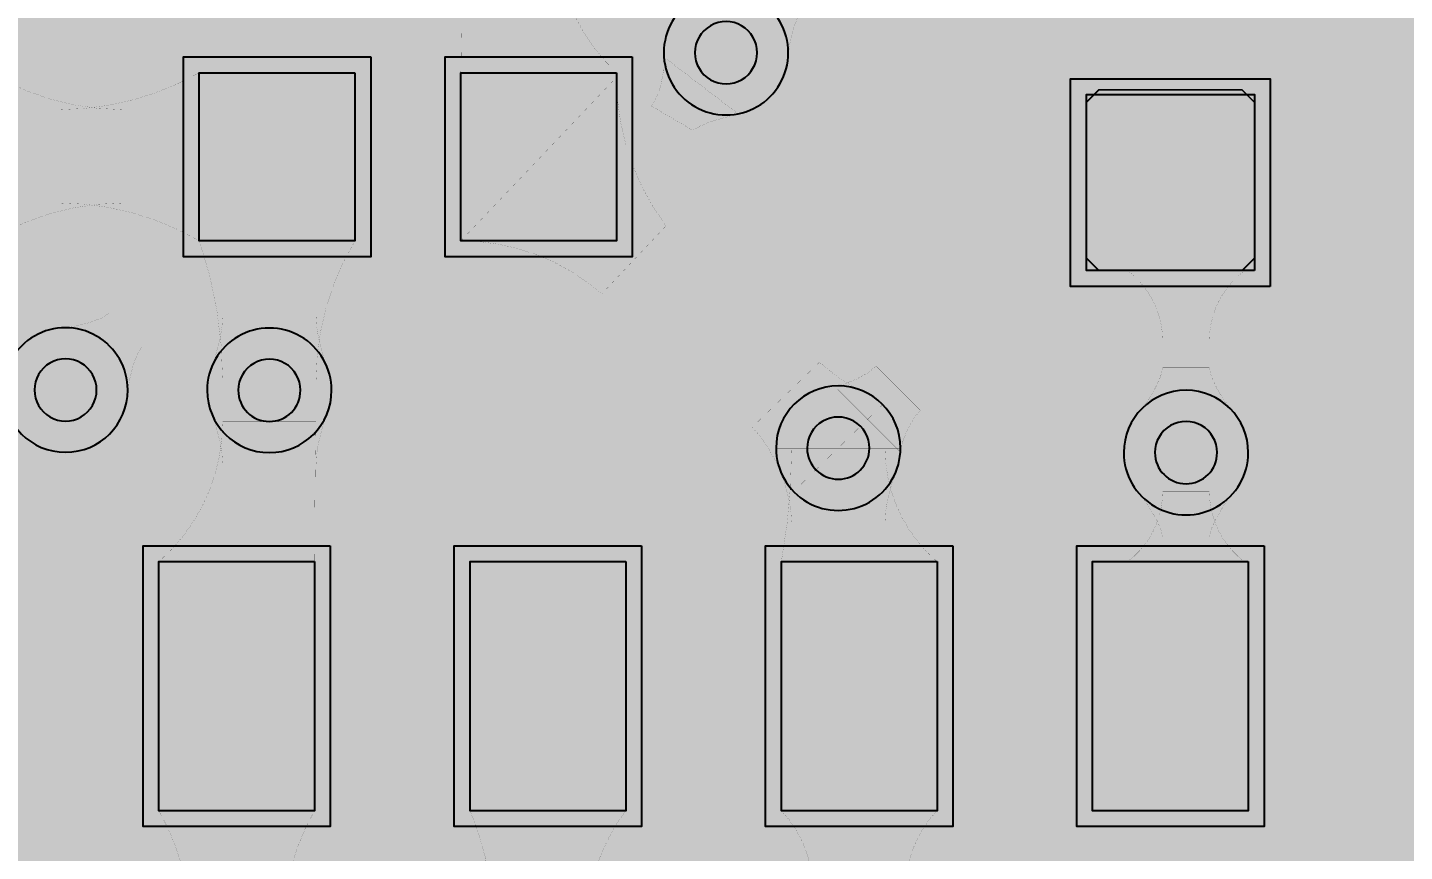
# Model space of a CAD drawing. Header units: millimetres. Extents: x -11 to 10.6, y -17.7 to 10.5.
# Drawn here: x -1.872 to 2.552, y 2.519 to 5.165 of the extents above; entities that cross this region are included whole.
import ezdxf

# ---------------------------------------------------------------- set-up
doc = ezdxf.new("R2010")
doc.units = ezdxf.units.MM
doc.header["$MEASUREMENT"] = 0
for name, color, linetype, true_color in [('Board-Outline-Layer', 7, 'Continuous', 0xff00ff), ('Bottom-Layer', 7, 'Continuous', 0x0000ff), ('Bottom-Paste-Mask-Layer', 7, 'Continuous', 0x800000), ('Bottom-Silkscreen-Layer', 7, 'Continuous', 0x66cc33), ('Bottom-Solder-Mask-Layer', 7, 'Continuous', 0xaa00ff), ('Hole-Layer', 7, 'Continuous', 0x222222), ('Multi-Layer', 7, 'Continuous', 0xc0c0c0), ('Top-Layer', 7, 'Continuous', 0xff0000), ('Top-Paste-Mask-Layer', 7, 'Continuous', 0x808080), ('Top-Silkscreen-Layer', 7, 'Continuous', 0xffcc00), ('Top-Solder-Mask-Layer', 7, 'Continuous', 0x800080)]:
    doc.layers.add(name, color=color, linetype=linetype, true_color=true_color)

msp = doc.modelspace()

# ---------------------------------------------------------------- hatches: boundary and pattern name
at = {"layer": 'Bottom-Layer'}
for points in [[(-6.279184555279805, 0.10864739619918924), (-6.147988392266869, 1.1868032620595959), (-5.835702613689714, 2.227048471987031), (-5.3513891522794, 3.1991971105065122), (-4.709101853292812, 4.075039293687375), (-3.9274786589505273, 4.829159765723962), (-3.0292007711966145, 5.43967540078246), (-2.040334486836879, 5.888870209228737), (-0.9895748037342141, 6.1637094215775186), (0.09258725284545449, 6.256217732435425), (1.128194240732701, 6.171550514651579), (2.136296937013503, 5.919798007455466), (3.090121566289064, 5.507646399772696), (3.96433590150724, 4.946041852758345), (4.735722051923474, 4.249899785307904), (5.38379309729325, 3.437708741721806), (5.891337191367961, 2.5310393622355263), (6.2448746840783445, 1.5539714974604084), (6.4350161218897535, 0.5324546817617305), (6.443012175381699, 0.4699898606288828), (6.454102992423737, 0.4079996635978622), (6.43482180440684, 0.28164348726913785), (6.428373276883394, 0.15398744941530884), (6.428647964996996, 0.1276365892720509), (6.429470788957802, 0.10129714651828448), (6.433597025310656, -0.03090641709959995), (6.434972209951467, -0.163167208443485), (6.338382357617015, -1.2671996332039803), (6.051546705715288, -2.337686673431291), (5.583180610180201, -3.3421021228593317), (4.947515137487983, -4.249927327027787), (4.163864660913648, -5.033578477133078), (3.25604000308628, -5.6692447300812265), (2.251624956209158, -6.137611688889537), (1.1811381625112878, -6.424448260851662), (0.07710582076809783, -6.5210390620781125), (-1.0095079827091609, -6.427494895234052), (-2.0641468455334464, -6.149615536377461), (-3.055776770059128, -5.6955779147611), (-3.9552178712773607, -5.078742625160072), (-4.736003029492933, -4.3172607765463695), (-5.375156716668765, -3.433539874209331), (-5.85387107855047, -2.4535844523731893), (-6.158059378053672, -1.4062308599779552), (-6.278770514186955, -0.3222987169582582), (-6.286518404625564, -0.21059056515215546), (-6.304101840690603, -0.10000320709378265), (-6.287308897585386, 0.0038044876135723085)], [(-4.054210058420118, -0.7500457200914398), (-4.054210058420118, -0.8582785324659925), (-4.180881882558244, -0.6064190544026486), (-4.414486439402834, -0.4485968166087851), (-4.695423763512721, -0.4250773003978494), (-4.952017792424695, -0.5418610837221685), (-5.000010000020001, -0.5418610837221683), (-5.165765833426285, -0.5748319689520001), (-5.306286843776832, -0.6687251062470729), (-5.624593006571804, -0.9870312690420473), (-5.718486143866875, -1.1275522793925938), (-5.7514570290967075, -1.2933081127988753), (-5.7514570290967075, -1.3413003203941791), (-5.869355871926833, -1.6045604020914452), (-5.840074249872242, -1.8915248500040494), (-5.671433165077265, -2.125546627356301), (-5.408475965323119, -2.2441194693286177), (-5.121437449054689, -2.215573052139225), (-4.886984436404222, -2.047532007703488), (-4.767738373385355, -1.784879415463409), (-4.795549398382988, -1.497768714435888), (-4.481069557879762, -1.520322425228409), (-4.2045433075378815, -1.368864599992114), (-4.054210058420118, -1.0917253675418097), (-4.054210058420118, -1.2500457200914399), (-4.040516347955901, -1.377945385758285), (-4.0000559920180425, -1.50004699009398), (-4.0405163479559, -1.6221485944296743), (-4.054210058420118, -1.7500482600965193), (-4.054210058420118, -2.2500482600965195), (-3.9732706179581645, -2.5521183642367276), (-3.7521399542799103, -2.773249027914982), (-3.450069850139702, -2.8541884683769365), (-2.8542087884175777, -2.8541884683769365), (-2.8542087884175777, -3.4166565830389186), (-3.2573765644666994, -3.81982435908804), (-3.544972882265572, -3.9362378483437532), (-3.7259707978172245, -4.188236850441217), (-3.744439785010067, -4.497950652207026), (-3.5946727053541583, -4.769673975356698), (-3.3229493822044867, -4.919441055012606), (-3.013235580438678, -4.900972067819764), (-2.7612365783412147, -4.7199741522681125), (-2.6448230890855, -4.432377834469239), (-2.6077757251126106, -4.395330470496351), (-2.5513786764537247, -4.620254839954566), (-2.40843961331342, -4.802847346104684), (-2.2036312240023608, -4.911590726323519), (-1.9723054511026863, -4.927714803536707), (-1.7543913984407928, -4.848436403413607), (-1.58750317500635, -4.687439757633317), (-1.390118182454741, -4.866164753164055), (-1.1323915030039926, -4.933100677833489), (-0.872982776482913, -4.873012643111317), (-0.6709344834705636, -4.699576929941115), (-0.4767163558684756, -4.884723121692279), (-0.21854261477273718, -4.957840238825347), (0.04391675772286849, -4.902029207671704), (0.2500012700025402, -4.730189261187569), (0.5157744499020923, -4.926867250266179), (0.8461961495365787, -4.938661950456668), (1.1253162238562995, -4.761434416891255), (1.2551870709348207, -4.457376564466699), (1.7093319665368831, -4.003231668864635), (2.1118995419120754, -4.04682040237777), (2.489305634505031, -3.9001054688963515), (2.756731829183863, -3.5960596486120746), (2.958709486176198, -3.7243424891121397), (3.1958435216052923, -3.756262863984482), (2.9760532127951227, -3.97605317279464), (2.8767407892329344, -4.1246847182020545), (2.841866903733946, -4.300007580014754), (2.841866903733917, -4.38521643543882), (2.7436667946074094, -4.659220348927716), (2.796769384217351, -4.945404766771188), (2.986732868635389, -5.1659388471928915), (3.261894694007491, -5.26084604342996), (3.5474217277165643, -5.20431535211112), (3.765661910468333, -5.0117208852327515), (3.8572625449322118, -4.73544071981094), (3.797311881749889, -4.450612132720935), (3.998961757235439, -4.248962257235396), (4.09827418079769, -4.10033071182783), (4.133148066296616, -3.925007850014953), (4.133148066296206, -2.839773398169655), (5.175964731240783, -1.7969567332250789), (5.275277154802993, -1.648325187817603), (5.310151040301952, -1.4730023260048335), (5.310151040302082, 1.7579327701911176), (5.275277343388526, 1.9332551767177928), (5.175965428161819, 2.0818864804889934), (3.756896430023822, 3.5009615843136053), (3.608264642981343, 3.600274516212338), (3.432941325882652, 3.635148590297181), (2.7270078740157486, 3.635148590297181), (2.677387422801895, 3.6324535093403143), (2.628350770968385, 3.6243999748994877), (2.5360941196801736, 3.8086288907723906), (2.387292890276741, 3.951141266651284), (2.281753336455561, 4.153721199694421), (2.103899253673439, 4.297057000980302), (1.8835197445361713, 4.357141097419814), (1.657526572368007, 4.3239098948248715), (1.4637717430864823, 4.2029293475347265), (1.334707604141538, 4.014462706637895), (1.1840775167245023, 3.93072181888665), (1.0632208938151309, 3.8078575188822463), (1.0565811092255089, 3.8080422890793018), (1.0499390398780792, 3.808103886207772), (0.5499390398780789, 3.808103886207772), (0.5432969705306501, 3.8080422890793018), (0.5366571859410293, 3.8078575188822463), (0.3226699088463965, 3.989038191505762), (0.04993649987300054, 4.054103378206756), (-0.02765444566074472, 4.054103378206756), (0.017410306646681716, 4.084710667899541), (0.05827678775671626, 4.12073245026176), (0.4728390783673823, 4.535294740872426), (0.7500656317850042, 4.673570330107963), (0.9108522222962707, 4.938376623103449), (0.9056630499475247, 5.248130998356782), (0.7360968164873094, 5.507403042681589), (0.45439419069820935, 5.636315148869389), (0.14734328639703498, 5.595151540353133), (-0.09045837977824152, 5.396594072443938), (-0.1857478838061097, 5.101815153726247), (-0.42741287723203686, 4.860150160300321), (-1.3241146395110328, 4.860150160300321), (-1.4898704729173142, 4.82717927507049), (-1.630391483267861, 4.733286137775418), (-1.8073726810374078, 4.556304940005874), (-2.046742043886527, 4.473843709602201), (-2.225055461969768, 4.294116495964554), (-2.305623754086843, 4.054103378206756), (-2.45006858013716, 4.054103378206756), (-2.7521386842773685, 3.9731639377448027), (-2.973269347955623, 3.752033274066548), (-3.054208788417577, 3.4499631699263396), (-3.054208788417577, 3.1833561491185813), (-3.2294190412443657, 3.0081458962917926), (-3.6191480299069494, 3.0081458962917926), (-3.865095862336887, 3.122975991251975), (-4.1361275944258535, 3.108208215982698), (-4.368142867345117, 2.9673352231212253), (-4.506268909802389, 2.733674179340622), (-4.517838222620131, 2.462487088964855), (-4.400114605511741, 2.2179110538337192), (-4.483056329228717, 1.9351504760079854), (-4.4104485265105335, 1.6495616441361427), (-4.202529778321047, 1.4407491252183262), (-3.9172550187252635, 1.366916981520247), (-3.8658537107774373, 1.3116592961278788), (-3.8079641990956086, 1.263241213855772), (-3.808148969292664, 1.2566014292661505), (-3.8082105664211343, 1.2499593599187209), (-3.8082105664211348, 0.7499593599187205), (-3.7818139067672796, 0.615012505376437), (-3.706515044393161, 0.4999580899161802), (-3.781813906767279, 0.3849036744559238), (-3.8082105664211343, 0.24995681991364033), (-3.8082105664211343, -0.25004318008635973), (-3.8081489692926644, -0.25668524943378923), (-3.8079641990956086, -0.26332503402341095), (-3.9891448717191245, -0.4773123111180437)], [(-0.9500660401320815, 3.449963169926339), (-0.9500660401320817, 2.6499606299212592), (-1.4500660401320817, 2.6499606299212592), (-1.4500660401320817, 3.449963169926339)], [(0.04993649987300046, 3.449963169926339), (0.0499364998730004, 2.6499606299212592), (-0.4500635001269997, 2.6499606299212592), (-0.4500635001269996, 3.449963169926339)], [(1.0499390398780788, 3.449963169926339), (1.0499390398780788, 2.6499606299212592), (0.5499390398780788, 2.6499606299212592), (0.549939039878079, 3.449963169926339)], [(2.0499415798831597, 3.449963169926339), (2.0499415798831597, 2.6499606299212592), (1.5499415798831593, 2.6499606299212597), (1.5499415798831593, 3.4499631699263396)]]:
    msp.add_hatch(color=256, dxfattribs=at).paths.add_polyline_path(points)
at = {"layer": 'Bottom-Paste-Mask-Layer'}
for points in [[(-0.9500660401320815, 3.449963169926339), (-0.9500660401320817, 2.6499606299212592), (-1.4500660401320817, 2.6499606299212592), (-1.4500660401320817, 3.449963169926339)], [(0.04993649987300046, 3.449963169926339), (0.0499364998730004, 2.6499606299212592), (-0.4500635001269997, 2.6499606299212592), (-0.4500635001269996, 3.449963169926339)], [(1.0499390398780788, 3.449963169926339), (1.0499390398780788, 2.6499606299212592), (0.5499390398780788, 2.6499606299212592), (0.549939039878079, 3.449963169926339)], [(2.0499415798831597, 3.449963169926339), (2.0499415798831597, 2.6499606299212592), (1.5499415798831593, 2.6499606299212597), (1.5499415798831593, 3.4499631699263396)]]:
    msp.add_hatch(color=256, dxfattribs=at).paths.add_polyline_path(points)
at = {"layer": 'Bottom-Solder-Mask-Layer'}
for points in [[(-0.8992659385318782, 3.5007632715265427), (-0.8992659385318784, 2.5991605283210557), (-1.500866141732285, 2.5991605283210557), (-1.5008661417322848, 3.5007632715265427)], [(0.10073660147320365, 3.5007632715265427), (0.10073660147320354, 2.5991605283210557), (-0.5008636017272029, 2.5991605283210557), (-0.5008636017272028, 3.5007632715265427)], [(1.1007391414782823, 3.5007632715265427), (1.1007391414782821, 2.5991605283210557), (0.49913893827787553, 2.5991605283210557), (0.49913893827787575, 3.5007632715265427)], [(2.1007416814833624, 3.5007632715265427), (2.1007416814833624, 2.5991605283210557), (1.499141478282956, 2.599160528321056), (1.499141478282956, 3.500763271526543)]]:
    msp.add_hatch(color=256, dxfattribs=at).paths.add_polyline_path(points)
at = {"layer": 'Top-Layer'}
for points in [[(6.143286773736544, -6.184589280161831), (6.143286766584154, -14.101584963169929), (-6.140457200914402, -14.101584963169929), (-6.140457200914401, -6.232452498266906), (-6.1631332458412675, -6.05044769279041), (-6.27225201399311, -5.903026369139156), (-7.092154680520881, -4.8956194684083405), (-7.751809677880178, -3.7767073491253593), (-8.236315033752502, -2.5715668567550956), (-8.53472550338071, -1.3074227835436252), (-8.64029982871969, -0.012832845359086879), (-8.550653027195146, 1.2829574529514987), (-8.267810269782988, 2.5506754897400006), (-7.798161131273538, 3.761682811318511), (-7.152315246232579, 4.888622090514635), (-6.344862631471053, 5.906035143868185), (-5.394044089471837, 6.790938046117861), (-4.321339138542983, 7.523340349822701), (-3.1509807785839175, 8.086696680658996), (-1.909408054174969, 8.46828050660444), (-0.6246687818939116, 8.659471637356242), (0.6742140654194351, 8.655950959211918), (1.9578980037194422, 8.457798006243767), (3.19738390074634, 8.069489163580036), (4.364671082510543, 7.499796543381734), (5.433389884050793, 6.761589817962769), (6.379397354793589, 5.871545486753232), (7.181322661199385, 4.849770144926374), (7.821049865747204, 3.7193462642599884), (8.28412717601264, 2.505810747294478), (8.560093418675516, 1.2365780345384776), (8.642714363228265, -0.059679202949753166), (8.530123556701417, -1.353677795107048), (8.22486448787152, -2.616185595921178), (7.733833128438756, -3.8186818538251344), (7.068122149200844, -4.93400151129627), (6.242770330466327, -5.936948878574872), (6.169100320837687, -6.0511564897540735)], [(-7.015573792179406, -2.995843556467028), (-7.082163442064138, -3.2393354301592883), (-7.043444986133702, -3.488781526934327), (-6.9061782450862, -3.700631275171462), (-6.340492820136963, -4.2663167001207), (-6.166365995921289, -4.3877083203278255), (-5.9609992704609995, -4.441379396725315), (-5.910139486410907, -4.657405736813464), (-5.784703657225666, -4.840490280131883), (-5.219018232276429, -5.406175705081121), (-4.948189586029069, -5.562538696896296), (-4.635463602398718, -5.562538696896296), (-4.364634956151357, -5.406175705081121), (-3.9050065681060193, -4.946547317035784), (-3.8032263697447277, -4.811201849980352), (-3.7430085060342813, -4.6529254679106735), (-3.7188673137503656, -4.643265921717144), (-3.6951641286840244, -4.6325765337428635), (-3.6665520620303034, -4.6813703477699), (-3.6331483362966734, -4.7270176669969315), (-3.6331483362966734, -4.788842553133516), (-3.9216044102948575, -5.068006432610943), (-4.050678972053974, -5.44811054431986), (-3.991862888604084, -5.845200013531711), (-3.758147066294133, -6.171568352427072), (-3.758147066294133, -7.100015240030482), (-3.725176192482394, -7.265771016034134), (-3.6312830877032996, -7.406291977721081), (-3.3994532991266437, -7.638121766297737), (-3.4773474856504385, -7.8001698523401295), (-3.504102108204216, -7.977965455930913), (-3.5041021082042163, -8.677965455930913), (-3.423162667742263, -8.980035560071121), (-3.2020320040640087, -9.201166223749375), (-2.8999618999237997, -9.282105664211329), (-2.5999618999238, -9.282105664211327), (-2.5498206565405734, -9.280021306307841), (-2.5000254000508013, -9.273782615178813), (-2.4502301435610274, -9.280021306307843), (-2.4000889001778, -9.282105664211329), (-2.1000889001778, -9.282105664211329), (-2.049883490906855, -9.280015958913049), (-2.000025400050802, -9.273761299490968), (-1.9501673091947467, -9.280015958913049), (-1.8999618999238002, -9.282105664211329), (-1.5999618999238003, -9.282105664211327), (-1.549820656540574, -9.280021306307841), (-1.5000254000508009, -9.273782615178813), (-1.4502301435610272, -9.280021306307841), (-1.4000889001778005, -9.282105664211329), (-1.1000889001778007, -9.282105664211329), (-1.0498834909068562, -9.280015958913047), (-1.0000254000508015, -9.273761299490968), (-0.9501673091947462, -9.280015958913049), (-0.8999618999237999, -9.282105664211329), (-0.5999618999238009, -9.282105664211329), (-0.5498206565405745, -9.280021306307843), (-0.5000254000508005, -9.273782615178813), (-0.4502301435610269, -9.280021306307843), (-0.40008890017780036, -9.282105664211329), (-0.10008890017780092, -9.282105664211329), (-0.04988349090685619, -9.280015958913047), (-2.5400050801635692e-05, -9.273761299490968), (0.04983269080525371, -9.280015958913047), (0.10003810007620015, -9.282105664211329), (0.4000381000762001, -9.282105664211329), (0.45017934345942606, -9.280021306307841), (0.4999745999491995, -9.273782615178813), (0.5497698564389731, -9.280021306307843), (0.5999110998221997, -9.282105664211329), (0.8999110998221993, -9.282105664211329), (0.9501165090931443, -9.280015958913049), (0.9999745999491988, -9.273761299490968), (1.0498326908052542, -9.280015958913047), (1.1000381000762003, -9.282105664211329), (1.4000381000762, -9.282105664211327), (1.4501793434594263, -9.280021306307841), (1.4999745999491996, -9.273782615178813), (1.5497698564389732, -9.280021306307841), (1.5999110998221997, -9.282105664211329), (1.899911099822199, -9.282105664211329), (2.0836089528017863, -9.253500415834996), (2.2499110998222003, -9.170393512870303), (2.4162132468426134, -9.253500415834996), (2.5999110998222004, -9.282105664211329), (2.8999110998222006, -9.282105664211329), (3.2019812039624087, -9.201166223749375), (3.4231118676406624, -8.980035560071121), (3.504051308102617, -8.677965455930913), (3.504051308102617, -8.349013282704599), (3.5457208633779143, -8.307343727429298), (3.753446773658702, -8.467276706361064), (4.009363018726037, -8.5241580483161), (4.575022150044299, -8.5241580483161), (4.650609758410102, -8.519410786876604), (4.7250094500189, -8.50524360938238), (4.799409141627698, -8.519410786876604), (4.8749967499935005, -8.5241580483161), (5.440655881311763, -8.5241580483161), (5.742725985451971, -8.443218607854144), (5.963856649130226, -8.222087944175891), (6.04479608959218, -7.920017840035682), (6.044796089592179, -7.380012760025522), (6.018644073113878, -7.20418602315531), (5.942452160237034, -7.043581659028816), (5.994341344095331, -6.907121815124086), (6.011981103962209, -6.76219902439805), (6.011981103962208, -6.22219394438789), (5.940084466709243, -5.936358025789385), (5.741506895355557, -5.718554795867036), (6.680662267230242, -4.779398601606289), (7.480034244425886, -3.980026624410646), (7.626396161842325, -3.743961160875778), (7.652522999603715, -3.467436112657106), (7.5529646212442385, -3.2081354315122614), (7.3484892021293895, -3.020150014733311), (7.70932465844145, -2.6593145584212508), (7.819475784601855, -2.4944617482454947), (7.858155716311434, -2.3000046000092014), (7.858155716311434, 2.000004000008), (7.819475784601856, 2.1944611482442933), (7.70932465844145, 2.3593139584200493), (6.660680246523481, 3.4079594879909356), (6.689564619625823, 3.751940019738414), (6.525383223496157, 4.055586825082561), (6.1831520663041335, 4.397817982274586), (6.1831520663041335, 4.525009050018101), (6.144472157430742, 4.719466083449134), (6.034321096302292, 4.88431879629769), (3.709310686281477, 7.209329206318512), (3.54445797343292, 7.319480267446963), (3.3500009400018858, 7.358160176320355), (-0.6749961899923796, 7.3581601763203555), (-0.8694532234234141, 7.319480267446964), (-1.034305936271971, 7.209329206318513), (-1.334305936271972, 6.909329206318513), (-1.4038605073352106, 6.822567409679494), (-1.4528769072899954, 6.722753381370373), (-1.6038325502771766, 6.598795554036988), (-1.7073478176612034, 6.433152146304294), (-1.7301835457659613, 6.433152146304294), (-1.8679070599093663, 6.486143432013029), (-2.0143688087376175, 6.504165608331219), (-2.554373888747778, 6.504165608331218), (-2.7875237850609955, 6.457364181323234), (-2.984550451353551, 6.324211109670758), (-3.1149274336178108, 6.125336550673102), (-4.1256038416992205, 6.125336550673103), (-4.171644018367377, 6.123246513351172), (-4.217305458656173, 6.116993594481177), (-4.47809337457414, 6.225554057447135), (-4.759727191814331, 6.203688463585111), (-5.000634115177142, 6.05617722508416), (-5.4323419434555325, 5.624469396805769), (-5.883693319519666, 5.624469396805769), (-6.0781503529507, 5.585789487932377), (-6.243003065799256, 5.475638426803926), (-7.284323596307291, 4.434317896295892), (-7.394474657435742, 4.269465183447335), (-7.433154566309134, 4.075008150016301), (-7.433154566309134, -2.3677840060595527), (-7.394474657435742, -2.5622410394905866), (-7.284323596307291, -2.7270937523391434)], [(-0.8201193802387604, 5.020012700025401), (-0.8201193802387606, 4.480007620015241), (-1.3201193802387605, 4.480007620015241), (-1.3201193802387605, 5.020012700025401)], [(0.020114300228600484, 5.020012700025401), (0.02011430022860043, 4.480007620015241), (-0.47988569977139955, 4.480007620015241), (-0.4798856997713995, 5.020012700025401)], [(0.9273015707173793, 5.026902913691967), (0.931300309887134, 5.030901652861722), (0.9272231495075987, 4.990553610033542), (0.9258620517241005, 4.95002294004588), (0.9258620517241006, 4.384363808727618), (0.970995205100859, 4.155242653377345), (1.0996511924219725, 3.9603551414911227), (1.2926071567114763, 3.828819970499174), (1.299500349198318, 3.7079906454952694), (1.3322773639810415, 3.5914878164073323), (0.5460729211204258, 3.5914878164073323), (0.2587883044768926, 3.8787724330508686), (0.11836475168830772, 3.9726251881970622), (-0.04727755403394466, 4.0056364041897465), (-0.4457625819648424, 4.005830508413481), (-0.3857782745679138, 4.060085214503772), (-0.3335787085326133, 4.121866243732488), (0.02011554023108032, 4.121866243732488), (0.19918589837179668, 4.169848001584645), (0.330274498660356, 4.300936601873204), (0.378256256512513, 4.480006960013921), (0.37825625651251293, 4.526165143064074), (0.6380415481750779, 4.593553001949441), (0.8363401033442914, 4.774404334007461)], [(2.07000762001524, 4.384363728727458), (1.5300025400050805, 4.384363728727458), (1.5300025400050805, 4.95002286004572), (2.07000762001524, 4.95002286004572)], [(-3.4875992949488532, 2.853740335135475), (-3.2004400795786276, 3.1408904914646683), (-0.22698874465183927, 3.1394421071522842), (0.060383256131669755, 2.8520701063687723), (0.20090426648221682, 2.7581769690736992), (0.36666009988849974, 2.725206083843867), (1.7360991654294147, 2.7252060838438665), (1.5160615078040518, 2.5798566992506156), (1.387314886734327, 2.3497103937447), (1.3786003065799228, 2.086144329032974), (1.491863183726368, 1.847996192287371), (1.4918631837263678, 0.7147681881592747), (1.0832291078353165, 0.3061341122682246), (1.0581411162822327, 0.3061341122682246), (1.0581411162822327, 0.6750071500143001), (1.0324908007710887, 0.8081045055635011), (0.9592140451682639, 0.9221367897129278), (1.132266255874596, 0.974647180719262), (1.2576002245949844, 1.105015141042278), (1.303258826517653, 1.28), (1.3032588265176532, 1.8200050800101601), (1.2552770686654964, 1.9990754381508764), (1.124188468376937, 2.130164038439436), (0.9451181102362206, 2.178145796291593), (0.591423861472527, 2.178145796291593), (0.4716294574697517, 2.3000920262165496), (0.3224725906436963, 2.3836013748065428), (0.20784803404863308, 2.627370861749928), (-0.007599765553566347, 2.789063772496894), (-0.27368672411484884, 2.8310171063675447), (-0.5284334186975674, 2.7434587067794114), (-0.7125019050038103, 2.546783481882669), (-0.9419416452508826, 2.7699034299001934), (-1.2562293070760868, 2.8303051784877398), (-1.5520301527272373, 2.7081292180042995), (-1.7320877304724294, 2.443545820368467), (-1.740422187467902, 2.44234375476495), (-1.7487390805054774, 2.4410256404580455), (-1.9585817609922782, 2.640454211898083), (-2.2400975665020013, 2.707941669315826), (-2.5175528346039324, 2.6253324696889973), (-2.716306272685715, 2.4148502221925128), (-2.9271496672895414, 2.2873326644679177), (-3.069539532440217, 2.086233706543012), (-3.11978917957836, 1.8450063500127003), (-3.11978917957836, 1.4581429162858328), (-3.1624071572636345, 1.4581429162858328), (-3.410244462908918, 1.7059802219311162), (-3.407748147198922, 1.7156399219928191), (-3.3782520435292955, 1.8132999536560623), (-3.3670165261696985, 1.9146965269010072), (-3.3668684160667466, 1.9245871846288922), (-3.3669935141644762, 1.934478160180309), (-3.3699686417795927, 1.9835339823609113), (-3.3772457724731004, 2.0321381842678523), (-3.4209091742485054, 2.1645984748658353), (-3.496049866817205, 2.2820978261840397), (-3.413076882982268, 2.566754956106113)], [(1.3831496062992126, -2.0750038100076202), (1.383149606299213, -1.9115559417366874), (1.5641529330104982, -1.6976134508936458), (1.6291490982981967, -1.4250165100330203), (1.629149098298197, -1.0750038100076205), (1.5664419491888706, -0.806982106226489), (1.3913379653421296, -0.5945993972124074), (1.5019623130506414, -0.5488288509520515), (1.5969516132146724, -0.47596101123347173), (2.273958307228063, 0.20104568277991672), (2.3732707307902765, 0.3496772281874008), (2.4081446162892335, 0.5250000900001804), (2.4081446162892335, 1.9205484277781837), (2.4821763545798063, 2.2328656147913555), (2.3719462866300027, 2.534315537163092), (2.1139084545858258, 2.7252060838438665), (2.8562811741782963, 2.7252060838438665), (3.0220370075845784, 2.7581769690736984), (3.162558017935125, 2.8520701063687706), (3.277467198765205, 2.9669792871988494), (3.3915650138046076, 2.8864386035572682), (3.5211081007572793, 2.8342495075601972), (3.521071246206468, 2.822302326432024), (3.5540421314363, 2.656546493025743), (3.647935268731372, 2.516025482675196), (4.194879020474522, 1.9690817309320463), (4.004595016332608, 1.8439178639803468), (3.8801546922861636, 1.6531598980292546), (3.842279654980084, 1.4285725489384262), (3.8972767959363206, 1.2075537481335572), (3.758706908395422, 1.0398483080373528), (3.694776266871338, 0.8319069666805224), (3.7151973065812625, 0.6153204723921564), (3.8168676337352685, 0.4229929575968051), (3.816867633735268, -1.6205907787752758), (3.5955947287831758, -1.8418636837273679), (1.9421878843757687, -1.8418636837273679), (1.7764320509694869, -1.8748345689571995), (1.6359110406189399, -1.9687277062522717), (1.299013491079971, -2.3056252557912402), (1.361458720414081, -2.1977486033182863)]]:
    msp.add_hatch(color=256, dxfattribs=at).paths.add_polyline_path(points)
at = {"layer": 'Top-Paste-Mask-Layer'}
for points in [[(-0.8201193802387604, 5.020012700025401), (-0.8201193802387606, 4.480007620015241), (-1.3201193802387605, 4.480007620015241), (-1.3201193802387605, 5.020012700025401)], [(0.020114300228600484, 5.020012700025401), (0.02011430022860043, 4.480007620015241), (-0.47988569977139955, 4.480007620015241), (-0.4798856997713995, 5.020012700025401)], [(2.0300025400050803, 4.9650088900177805), (2.0700076200152404, 4.92500381000762), (2.0700076200152404, 4.424368808737618), (2.0300025400050803, 4.384363728727458), (1.5700076200152404, 4.384363728727458), (1.5300025400050803, 4.424368808737618), (1.5300025400050805, 4.92500381000762), (1.5700076200152404, 4.9650088900177805)], [(2.0300025400050803, 4.9650088900177805), (2.0700076200152404, 4.92500381000762), (2.0700076200152404, 4.424368808737618), (2.0300025400050803, 4.384363728727458), (1.5700076200152404, 4.384363728727458), (1.5300025400050803, 4.424368808737618), (1.5300025400050805, 4.92500381000762), (1.5700076200152404, 4.9650088900177805)]]:
    msp.add_hatch(color=256, dxfattribs=at).paths.add_polyline_path(points)
at = {"layer": 'Top-Solder-Mask-Layer'}
for points in [[(-0.7693192786385574, 5.070812801625605), (-0.7693192786385576, 4.429207518415037), (-1.370919481838964, 4.429207518415037), (-1.3709194818389638, 5.070812801625605)], [(0.07091440182880374, 5.070812801625605), (0.07091440182880362, 4.429207518415037), (-0.5306858013716028, 4.429207518415037), (-0.5306858013716027, 5.070812801625605)], [(2.120807721615444, 4.333563627127254), (1.4792024384048765, 4.333563627127254), (1.4792024384048765, 5.000822961645924), (2.120807721615444, 5.000822961645924)]]:
    msp.add_hatch(color=256, dxfattribs=at).paths.add_polyline_path(points)

# ---------------------------------------------------------------- linework, layer by layer
at = {"layer": 'Board-Outline-Layer', "const_width": 0.1}
msp.add_lwpolyline([(-6.498597917195832, -6.184660909321823, -2.342), (6.501427482854963, -6.184660909321825)], format="xyb", dxfattribs=at)
at = {"layer": 'Bottom-Layer'}
for points, const_width in [([(-0.09045837977824152, 5.396594072443938), (-0.1857478838061097, 5.101815153726247), (-0.42741287723203686, 4.860150160300321), (-1.3241146395110328, 4.860150160300321), (-1.4898704729173142, 4.82717927507049), (-1.630391483267861, 4.733286137775418), (-1.8073726810374078, 4.556304940005874), (-2.046742043886527, 4.473843709602201)], 0.05080010160020321), ([(2.628350770968385, 3.6243999748994877), (2.5360941196801736, 3.8086288907723906), (2.387292890276741, 3.951141266651284), (2.281753336455561, 4.153721199694421), (2.103899253673439, 4.297057000980302), (1.8835197445361713, 4.357141097419814), (1.657526572368007, 4.3239098948248715), (1.4637717430864823, 4.2029293475347265), (1.334707604141538, 4.014462706637895), (1.1840775167245023, 3.93072181888665), (1.0632208938151309, 3.8078575188822463), (1.0565811092255089, 3.8080422890793018), (1.0499390398780792, 3.808103886207772), (0.5499390398780789, 3.808103886207772), (0.5432969705306501, 3.8080422890793018), (0.5366571859410293, 3.8078575188822463), (0.3226699088463965, 3.989038191505762), (0.04993649987300054, 4.054103378206756), (-0.02765444566074472, 4.054103378206756), (0.017410306646681716, 4.084710667899541), (0.05827678775671626, 4.12073245026176), (0.4728390783673823, 4.535294740872426), (0.7500656317850042, 4.673570330107963), (0.9108522222962707, 4.938376623103449), (0.9056630499475247, 5.248130998356782)], 0.05080010160020321), ([(0.3721158242316485, 5.047127254254509), (0.3721158242316485, 5.084272288544578)], 0.15000000000000002), ([(-0.24800101600203203, 4.427010414020828), (0.3721158242316485, 5.047127254254509)], 0.15000000000000002), ([(1.3560096520193041, 4.43750825501651), (0.7327914655829313, 3.8142900685801373)], 0.2), ([(2.6625044450088904, 4.43750825501651), (1.3560096520193041, 4.43750825501651)], 0.2), ([(-1.7500025400050803, 4.001120142240286), (-1.3241148082296168, 4.427010414020828)], 0.15000000000000002), ([(-1.3241148082296168, 4.427010414020828), (-0.24800101600203203, 4.427010414020828)], 0.15000000000000002), ([(-1.0951181102362206, 4.00000762001524), (-1.0951181102362206, 3.15490982981966)], 0.30000000000000004), ([(0.7327914655829313, 3.8142900685801373), (0.7327914655829313, 3.194203708407417)], 0.30000000000000004), ([(1.8500025400050801, 3.1000228600457205), (1.8500025400050801, 3.8000076200152404)], 0.15000000000000002), ([(0.799939039878079, 3.049961899923799), (0.7999390398780789, 3.7065036830073654)], 0.05080010160020321), ([(0.7327914655829313, 3.194203708407417), (0.7999390398780799, 3.127056134112269)], 0.30000000000000004), ([(-1.0951181102362206, 3.15490982981966), (-1.2000660401320804, 3.0499618999238)], 0.30000000000000004), ([(0.7999390398780799, 3.127056134112269), (0.7999390398780799, 3.0499618999238)], 0.30000000000000004), ([(2.4500050800101603, 2.9000050800101604), (2.7270078740157486, 3.1770078740157484)], 0.2), ([(-1.2000025400050804, 2.2750038100076204), (-1.2000025400050804, 3.0498983997968)], 0.30000000000000004), ([(-0.22500127000254003, 3.0250241300482608), (-0.20006350012700028, 3.0499618999238)], 0.30000000000000004), ([(0.7999390398780799, 2.3999415798831603), (0.7999390398780799, 3.0499618999238)], 0.30000000000000004), ([(-0.22500127000254003, 2.2750038100076204), (-0.22500127000254003, 3.0250241300482608)], 0.30000000000000004), ([(1.79994157988316, 3.0499618999238), (1.8500025400050801, 3.1000228600457205)], 0.15000000000000002), ([(0.799939039878079, 3.049961899923799), (0.7999390398780788, 2.3934201168402334)], 0.05080010160020321), ([(2.4500050800101603, 2.622928625857252), (2.4500050800101603, 2.9000050800101604)], 0.2), ([(2.027081534163069, 2.2000050800101603), (2.4500050800101603, 2.622928625857252)], 0.2), ([(0.6000000000000001, 2.2000050800101603), (0.7999390398780799, 2.3999415798831603)], 0.30000000000000004)]:
    msp.add_lwpolyline(points, dxfattribs=dict(at, const_width=const_width))
at = {"layer": 'Bottom-Layer', "const_width": 0.00025400050800101603}
for points in [[(0.2659232918465837, 4.83486918973838), (0.131998983997968, 4.913075946151892), (0.14902971805943613, 4.940144780289562), (0.16274066548133098, 4.980320040640082), (0.17122936245872494, 5.026220472440945), (0.1725933451866904, 5.070474980949963), (0.410746761493523, 4.888039116078233), (0.3226949453898908, 4.862999745999493), (0.287005334010668, 4.848074676149352)], [(-1.610500381000762, 4.246690373380748), (-1.5044323088646179, 4.140624841249683), (-1.5193141986283973, 4.116629413258827), (-1.5333705867411738, 4.078542037084075), (-1.544447548895098, 4.033489966979935), (-1.5503962407924818, 3.988595377190755), (-1.7625273050546102, 4.2007264414528835), (-1.7176352552705108, 4.206675133350268), (-1.6725806451612908, 4.217754635509271), (-1.6344932689865381, 4.231811023622048)], [(0.8546177292354584, 4.077536195072391), (0.9960375920751843, 3.9361163322326647), (0.9740030480060962, 3.9080035560071127), (0.9540614681229364, 3.8720421640843283), (0.939199898399797, 3.8345288290576582), (0.9323977647955297, 3.8017653035306074), (0.7202667005334011, 4.013896367792736), (0.7530302260604522, 4.020698501397003), (0.7905435610871222, 4.035560071120143), (0.826504953009906, 4.055501651003302)], [(-0.9451181102362206, 3.7600076200152404), (-1.2451181102362205, 3.7600076200152404), (-1.2472669545339092, 3.795872491744984), (-1.2529311658623319, 3.8311125222250455), (-1.2701168402336807, 3.897620015240031), (-1.2873050546101092, 3.955323850647702), (-1.2951181102362206, 4.00000762001524), (-0.8951181102362206, 4.00000762001524), (-0.9029311658623318, 3.955323850647702), (-0.9201168402336806, 3.897620015240031), (-0.9373050546101093, 3.8311125222250455), (-0.9429692659385319, 3.795872491744984)], [(0.8827914655829312, 3.5742900685801375), (0.5827914655829313, 3.5742900685801375), (0.5806426212852427, 3.610154940309881), (0.57497840995682, 3.6453949707899422), (0.5577927355854713, 3.711902463804928), (0.5406045212090425, 3.7696062992125987), (0.5327914655829312, 3.8142900685801373), (0.9327914655829312, 3.8142900685801373), (0.9249784099568201, 3.7696062992125987), (0.9077927355854714, 3.711902463804928), (0.8906045212090425, 3.6453949707899422), (0.8849403098806199, 3.610154940309881)], [(1.9250038100076203, 3.5277190754381516), (1.7750038100076204, 3.5277190754381516), (1.7685572771145546, 3.5552070104140214), (1.7515646431292866, 3.5920802641605283), (1.7275412750825505, 3.6317703835407675), (1.7000025400050802, 3.6677190754381512), (2.0000025400050805, 3.6677190754381512), (1.9724638049276102, 3.6317703835407675), (1.9484404368808739, 3.5920802641605283), (1.9314478028956061, 3.5552070104140214)]]:
    msp.add_lwpolyline(points, close=True, dxfattribs=at)
for points in [[(-1.2451181102362205, 3.8999618999238006), (-0.9451181102362206, 3.8999644399288798, 0.005), (-0.9500660401320796, 3.449961899923798), (-1.4500660401320806, 3.4499618999238, 0.217)], [(0.5827914655829313, 3.8142900685801373), (0.8827914655829312, 3.8142900685801373, 0.218), (1.0499390398780797, 3.4499618999238004), (0.5499390398780798, 3.4499618999238, 0.045)], [(1.7750038100076204, 3.67496316992634), (1.9250038100076203, 3.67496316992634, 0.236), (2.03750317500635, 3.4499618999238), (1.6625019050038101, 3.4499618999238, 0.236)], [(-1.0500025400050803, 2.2750038100076204), (-1.3500025400050801, 2.2750038100076204, 0.131), (-1.4500660401320806, 2.64995935991872), (-0.9500660401320803, 2.64995935991872, 0.131)], [(-0.07500127000254, 2.2750038100076204), (-0.3750012700025401, 2.2750038100076204, 0.099), (-0.4500635001270003, 2.64995935991872), (0.04993649987299975, 2.64995935991872, 0.162)], [(0.9499390398780798, 2.3999415798831603), (0.6499390398780799, 2.3999415798831603, 0.193), (0.5499390398780799, 2.64995935991872), (1.04993903987808, 2.64995935991872, 0.193)]]:
    msp.add_lwpolyline(points, format="xyb", close=True, dxfattribs=at)
at = {"layer": 'Bottom-Layer'}
for points in [[(-0.9500660401320815, 3.449963169926339), (-0.9500660401320817, 2.6499606299212592), (-1.4500660401320817, 2.6499606299212592), (-1.4500660401320817, 3.449963169926339)], [(0.04993649987300046, 3.449963169926339), (0.0499364998730004, 2.6499606299212592), (-0.4500635001269997, 2.6499606299212592), (-0.4500635001269996, 3.449963169926339)], [(1.0499390398780788, 3.449963169926339), (1.0499390398780788, 2.6499606299212592), (0.5499390398780788, 2.6499606299212592), (0.549939039878079, 3.449963169926339)], [(2.0499415798831597, 3.449963169926339), (2.0499415798831597, 2.6499606299212592), (1.5499415798831593, 2.6499606299212597), (1.5499415798831593, 3.4499631699263396)]]:
    msp.add_lwpolyline(points, close=True, dxfattribs=at)
at = {"layer": 'Bottom-Paste-Mask-Layer'}
for points in [[(-0.9500660401320815, 3.449963169926339), (-0.9500660401320817, 2.6499606299212592), (-1.4500660401320817, 2.6499606299212592), (-1.4500660401320817, 3.449963169926339)], [(0.04993649987300046, 3.449963169926339), (0.0499364998730004, 2.6499606299212592), (-0.4500635001269997, 2.6499606299212592), (-0.4500635001269996, 3.449963169926339)], [(1.0499390398780788, 3.449963169926339), (1.0499390398780788, 2.6499606299212592), (0.5499390398780788, 2.6499606299212592), (0.549939039878079, 3.449963169926339)], [(2.0499415798831597, 3.449963169926339), (2.0499415798831597, 2.6499606299212592), (1.5499415798831593, 2.6499606299212597), (1.5499415798831593, 3.4499631699263396)]]:
    msp.add_lwpolyline(points, close=True, dxfattribs=at)
at = {"layer": 'Bottom-Silkscreen-Layer', "const_width": 0.1}
msp.add_lwpolyline([(1.9999415798831606, 3.9999644399288803), (-2.0000685801371607, 3.9999644399288803)], dxfattribs=at)
msp.add_lwpolyline([(1.9999415798831606, 3.9999644399288803), (-2.0000685801371607, 3.9999644399288803)], dxfattribs=at)
msp.add_lwpolyline([(3.400693421386842, 2.901463042926086, 0.101), (1.9991897383794761, 3.998463296926594)], format="xyb", dxfattribs=at)
msp.add_lwpolyline([(3.400693421386842, 2.901463042926086, 0.101), (1.9991897383794761, 3.998463296926594)], format="xyb", dxfattribs=at)
at = {"layer": 'Bottom-Solder-Mask-Layer'}
for points in [[(-0.8992659385318782, 3.5007632715265427), (-0.8992659385318784, 2.5991605283210557), (-1.500866141732285, 2.5991605283210557), (-1.5008661417322848, 3.5007632715265427)], [(0.10073660147320365, 3.5007632715265427), (0.10073660147320354, 2.5991605283210557), (-0.5008636017272029, 2.5991605283210557), (-0.5008636017272028, 3.5007632715265427)], [(1.1007391414782823, 3.5007632715265427), (1.1007391414782821, 2.5991605283210557), (0.49913893827787553, 2.5991605283210557), (0.49913893827787575, 3.5007632715265427)], [(2.1007416814833624, 3.5007632715265427), (2.1007416814833624, 2.5991605283210557), (1.499141478282956, 2.599160528321056), (1.499141478282956, 3.500763271526543)]]:
    msp.add_lwpolyline(points, close=True, dxfattribs=at)
at = {"layer": 'Hole-Layer'}
for points in [[(0.2721158242316485, 5.084272288753936, 1), (0.4721158242316485, 5.0842722884021665), (0.4721158242316485, 5.08427228833522, 1), (0.2721158242316485, 5.084272288686989)], [(-1.8500025400050801, 4.0011201424496425, 1), (-1.6500025400050802, 4.001120142097873), (-1.6500025400050802, 4.001120142030929, 1), (-1.8500025400050801, 4.001120142382697)], [(-1.1951181102362207, 4.000007620224597, 1), (-0.9951181102362208, 4.000007619872829), (-0.9951181102362208, 4.000007619805883, 1), (-1.1951181102362207, 4.000007620157652)], [(0.6327914655829313, 3.8142900687894943, 1), (0.8327914655829313, 3.814290068437726), (0.8327914655829313, 3.8142900683707803, 1), (0.6327914655829313, 3.814290068722549)], [(1.7500025400050803, 3.8000076202245974, 1), (1.9500025400050802, 3.800007619872829), (1.9500025400050802, 3.8000076198058834, 1), (1.7500025400050803, 3.8000076201576523)]]:
    msp.add_lwpolyline(points, format="xyb", dxfattribs=at)
at = {"layer": 'Multi-Layer'}
for points in [[(0.1721158242316485, 5.084272288963292, 1), (0.5721158242316485, 5.084272288259754), (0.5721158242316485, 5.084272288125864, 1), (0.1721158242316485, 5.084272288829402)], [(-1.9500025400050802, 4.0011201426589995, 1), (-1.5500025400050803, 4.001120141955462), (-1.5500025400050803, 4.001120141821572, 1), (-1.9500025400050802, 4.001120142525108)], [(-1.2951181102362208, 4.000007620433954, 1), (-0.8951181102362207, 4.000007619730417), (-0.8951181102362207, 4.000007619596526, 1), (-1.2951181102362208, 4.000007620300064)], [(0.5327914655829313, 3.8142900689988513, 1), (0.9327914655829314, 3.814290068295314), (0.9327914655829314, 3.8142900681614234, 1), (0.5327914655829313, 3.814290068864961)], [(1.6500025400050802, 3.8000076204339543, 1), (2.0500025400050803, 3.800007619730417), (2.0500025400050803, 3.8000076195965264, 1), (1.6500025400050802, 3.800007620300064)]]:
    msp.add_lwpolyline(points, format="xyb", dxfattribs=at)
at = {"layer": 'Top-Layer'}
for points, const_width in [([(0.3721158242316485, 5.084272288544578), (1.5378562357124717, 6.2500127000254)], 0.15000000000000002), ([(-0.3250088900177801, 5.9250114300228605), (-0.3250088900177801, 4.820132080264161)], 0.30000000000000004), ([(-0.3250088900177801, 4.820132080264161), (0.07912369824739651, 4.416014732029464)], 0.30000000000000004), ([(-2.284371348742698, 4.751562103124206), (-1.0966700533401068, 4.751562103124206)], 0.30000000000000004), ([(-1.0951181102362206, 4.750010160020321), (-1.0951181102362206, 4.00000762001524)], 0.30000000000000004), ([(1.8500025400050801, 4.617193294386589), (1.8000050800101604, 4.667193294386589)], 0.15000000000000002), ([(1.8500025400050801, 3.8000076200152404), (1.8500025400050801, 4.617193294386589)], 0.15000000000000002), ([(0.07912369824739651, 4.416014732029464), (0.133995427990856, 4.416014732029464)], 0.30000000000000004), ([(0.133995427990856, 4.416014732029464), (0.7327914655829313, 3.817218694437389)], 0.30000000000000004), ([(-2.5011176022352046, 4.001120142240286), (-1.7500025400050803, 4.001120142240286)], 0.15000000000000002), ([(0.7327914655829313, 3.817218694437389), (0.7327914655829313, 3.8142900685801373)], 0.30000000000000004), ([(-3.3797663195326395, 3.574119888239777), (-0.04748793497586996, 3.572496824993651)], 0.15000000000000002), ([(-0.04748793497586996, 3.572496824993651), (0.3666598933197867, 3.1583464566929136)], 0.15000000000000002), ([(0.3666598933197867, 3.1583464566929136), (2.8562814325628656, 3.1583464566929136)], 0.15000000000000002), ([(-3.2004400795786276, 3.1408904914646683), (-0.22698874465183927, 3.1394421071522842), (0.060383256131669755, 2.8520701063687723), (0.20090426648221682, 2.7581769690736992), (0.36666009988849974, 2.725206083843867), (1.7360991654294147, 2.7252060838438665), (1.5160615078040518, 2.5798566992506156), (1.387314886734327, 2.3497103937447)], 0.05080010160020321), ([(0.3224725906436963, 2.3836013748065428), (0.20784803404863308, 2.627370861749928), (-0.007599765553566347, 2.789063772496894), (-0.27368672411484884, 2.8310171063675447), (-0.5284334186975674, 2.7434587067794114), (-0.7125019050038103, 2.546783481882669), (-0.9419416452508826, 2.7699034299001934), (-1.2562293070760868, 2.8303051784877398), (-1.5520301527272373, 2.7081292180042995), (-1.7320877304724294, 2.443545820368467)], 0.05080010160020321), ([(3.5955947287831758, -1.8418636837273679), (1.9421878843757687, -1.8418636837273679), (1.7764320509694869, -1.8748345689571995), (1.6359110406189399, -1.9687277062522717), (1.299013491079971, -2.3056252557912402), (1.361458720414081, -2.1977486033182863), (1.3831496062992126, -2.0750038100076202), (1.383149606299213, -1.9115559417366874), (1.5641529330104982, -1.6976134508936458), (1.6291490982981967, -1.4250165100330203), (1.629149098298197, -1.0750038100076205), (1.5664419491888706, -0.806982106226489), (1.3913379653421296, -0.5945993972124074), (1.5019623130506414, -0.5488288509520515), (1.5969516132146724, -0.47596101123347173), (2.273958307228063, 0.20104568277991672), (2.3732707307902765, 0.3496772281874008), (2.4081446162892335, 0.5250000900001804), (2.4081446162892335, 1.9205484277781837), (2.4821763545798063, 2.2328656147913555), (2.3719462866300027, 2.534315537163092), (2.1139084545858258, 2.7252060838438665), (2.8562811741782963, 2.7252060838438665)], 0.05080010160020321), ([(-1.7487390805054774, 2.4410256404580455), (-1.9585817609922782, 2.640454211898083)], 0.05080010160020321)]:
    msp.add_lwpolyline(points, dxfattribs=dict(at, const_width=const_width))
at = {"layer": 'Top-Layer', "const_width": 0.00025400050800101603}
for points in [[(-0.47500889001778007, 5.470012700025401), (-0.17500889001778006, 5.470012700025401, 0.207), (0.020114300228600765, 5.020012700025401), (-0.4798856997713996, 5.020012700025401, 0.005)], [(-1.5643688087376177, 4.901562103124207), (-1.5643688087376177, 4.601562103124207, 0.145), (-2.0143688087376175, 4.468732537465075), (-2.014368808737618, 5.034391668783338, 0.145)], [(-1.7701193802387607, 4.601562103124207), (-1.7701193802387607, 4.901562103124207, 0.129), (-1.3201193802387605, 5.020012700025401), (-1.3201193802387605, 4.480007620015241, 0.133)], [(0.1792227584455169, 4.528046736093473), (-0.02693929387858776, 4.3099466598933205, 0.182), (-0.4798856997713996, 4.480007620015241), (0.020114300228600463, 5.0053416306832625, 0.162)], [(-0.9451181102362206, 4.03000762001524), (-1.2451181102362205, 4.03000762001524, 0.083), (-1.3201193802387603, 4.4800076200152406), (-0.8201193802387606, 4.480007620015241, 0.136)], [(1.9250038100076203, 4.159364998729997), (1.7750038100076204, 4.159364998729997, 0.236), (1.6625019050038101, 4.384363728727458), (2.03750317500635, 4.384363728727458, 0.236)]]:
    msp.add_lwpolyline(points, format="xyb", close=True, dxfattribs=at)
at = {"layer": 'Top-Layer'}
for points, const_width in [([(0.5116179832359665, 5.32984251968504), (0.6176860553721109, 5.223774447548895), (0.6028067056134113, 5.199781559563119), (0.588750317500635, 5.161694183388367), (0.5776708153416307, 5.116639573279148), (0.5717221234442469, 5.0717475234950475), (0.3595910591821184, 5.283878587757177), (0.404483108966218, 5.289827279654561), (0.4495377190754382, 5.3009067818135645), (0.4876250952501906, 5.31496316992634)], 0.00025400050800101603), ([(0.9273015707173793, 5.026902913691967), (0.931300309887134, 5.030901652861722), (0.9272231495075987, 4.990553610033542), (0.9258620517241005, 4.95002294004588), (0.9258620517241006, 4.384363808727618), (0.970995205100859, 4.155242653377345), (1.0996511924219725, 3.9603551414911227), (1.2926071567114763, 3.828819970499174), (1.299500349198318, 3.7079906454952694), (1.3322773639810415, 3.5914878164073323), (0.5460729211204258, 3.5914878164073323), (0.2587883044768926, 3.8787724330508686), (0.11836475168830772, 3.9726251881970622), (-0.04727755403394466, 4.0056364041897465), (-0.4457625819648424, 4.005830508413481), (-0.3857782745679138, 4.060085214503772), (-0.3335787085326133, 4.121866243732488), (0.02011554023108032, 4.121866243732488), (0.19918589837179668, 4.169848001584645), (0.330274498660356, 4.300936601873204), (0.378256256512513, 4.480006960013921), (0.37825625651251293, 4.526165143064074), (0.6380415481750779, 4.593553001949441), (0.8363401033442914, 4.774404334007461)], 0.05080010160020321), ([(-1.2451181102362205, 4.240007620015241), (-0.9451181102362206, 4.240007620015241), (-0.9429692659385319, 4.204142748285497), (-0.9373050546101093, 4.1689027178054365), (-0.9201168402336806, 4.102395224790451), (-0.9029311658623318, 4.04469138938278), (-0.8951181102362206, 4.00000762001524), (-1.2951181102362206, 4.00000762001524), (-1.2873050546101092, 4.04469138938278), (-1.2701168402336807, 4.102395224790451), (-1.2529311658623319, 4.1689027178054365), (-1.2472669545339092, 4.204142748285497)], 0.00025400050800101603), ([(0.45629159258318525, 3.8815875031750062), (0.6720802641605285, 4.090060960121921), (0.7277139954279909, 4.0451181102362215), (0.786487172974346, 4.009806959613919), (0.8389560579121159, 3.9806680213360432), (0.8756692913385827, 3.9542392684785375), (0.5891922783845569, 3.675080010160021), (0.5635509271018543, 3.7126771653543313), (0.5353771907543816, 3.766103632207265), (0.5008864617729236, 3.825641351282703), (0.4800889001778004, 3.854671069342139)], 0.00025400050800101603), ([(1.7750038100076204, 4.07229616459233), (1.9250038100076203, 4.07229616459233), (1.9314478028956061, 4.04480822961646), (1.9484404368808739, 4.007934975869952), (1.9724638049276102, 3.968244856489714), (2.0000025400050805, 3.93229616459233), (1.7000025400050802, 3.93229616459233), (1.7275412750825505, 3.968244856489714), (1.7515646431292866, 4.007934975869952), (1.7685572771145546, 4.04480822961646)], 0.00025400050800101603)]:
    msp.add_lwpolyline(points, close=True, dxfattribs=dict(at, const_width=const_width))
for points in [[(-0.8201193802387604, 5.020012700025401), (-0.8201193802387606, 4.480007620015241), (-1.3201193802387605, 4.480007620015241), (-1.3201193802387605, 5.020012700025401)], [(0.020114300228600484, 5.020012700025401), (0.02011430022860043, 4.480007620015241), (-0.47988569977139955, 4.480007620015241), (-0.4798856997713995, 5.020012700025401)], [(2.07000762001524, 4.384363728727458), (1.5300025400050805, 4.384363728727458), (1.5300025400050805, 4.95002286004572), (2.07000762001524, 4.95002286004572)]]:
    msp.add_lwpolyline(points, close=True, dxfattribs=at)
at = {"layer": 'Top-Paste-Mask-Layer'}
for points in [[(-0.8201193802387604, 5.020012700025401), (-0.8201193802387606, 4.480007620015241), (-1.3201193802387605, 4.480007620015241), (-1.3201193802387605, 5.020012700025401)], [(0.020114300228600484, 5.020012700025401), (0.02011430022860043, 4.480007620015241), (-0.47988569977139955, 4.480007620015241), (-0.4798856997713995, 5.020012700025401)]]:
    msp.add_lwpolyline(points, close=True, dxfattribs=at)
at = {"layer": 'Top-Paste-Mask-Layer', "const_width": 0.005080010160020321}
msp.add_lwpolyline([(2.0300025400050803, 4.9650088900177805), (2.0700076200152404, 4.92500381000762), (2.0700076200152404, 4.424368808737618), (2.0300025400050803, 4.384363728727458), (1.5700076200152404, 4.384363728727458), (1.5300025400050803, 4.424368808737618), (1.5300025400050805, 4.92500381000762), (1.5700076200152404, 4.9650088900177805)], close=True, dxfattribs=at)
msp.add_lwpolyline([(2.0300025400050803, 4.9650088900177805), (2.0700076200152404, 4.92500381000762), (2.0700076200152404, 4.424368808737618), (2.0300025400050803, 4.384363728727458), (1.5700076200152404, 4.384363728727458), (1.5300025400050803, 4.424368808737618), (1.5300025400050805, 4.92500381000762), (1.5700076200152404, 4.9650088900177805)], close=True, dxfattribs=at)
at = {"layer": 'Top-Silkscreen-Layer', "const_width": 0.15240030480060962}
for points in [[(-1.5237896875793753, 5.095171450342902, -0.414), (-1.3713893827787658, 5.247571755143512)], [(-1.5237896875793753, 5.095171450342902, -0.414), (-1.3713893827787658, 5.247571755143512)], [(0.07138430276860565, 5.24965455930912, -0.414), (0.22378460756921528, 5.09725425450851)], [(0.07138430276860565, 5.24965455930912, -0.414), (0.22378460756921528, 5.09725425450851)], [(-1.3713893827787658, 4.250365760731522, -0.414), (-1.5237896875793753, 4.4027660655321315)], [(-1.3713893827787658, 4.250365760731522, -0.414), (-1.5237896875793753, 4.4027660655321315)], [(0.22378460756921528, 4.40484886969774, -0.414), (0.07138430276860565, 4.25244856489713)], [(0.22378460756921528, 4.40484886969774, -0.414), (0.07138430276860565, 4.25244856489713)]]:
    msp.add_lwpolyline(points, format="xyb", dxfattribs=at)
for points in [[(-1.5238150876301753, 4.402740665481332), (-1.5238150876301753, 5.095171450342902)], [(-1.5238150876301753, 4.402740665481332), (-1.5238150876301753, 5.095171450342902)], [(0.22381000762001532, 5.09725425450851), (0.22381000762001532, 4.40484886969774)], [(0.22381000762001532, 5.09725425450851), (0.22381000762001532, 4.40484886969774)], [(-1.7857683515367033, 4.958166116332234), (-1.7857683515367035, 4.2401320802641616)], [(-1.7857683515367033, 4.958166116332234), (-1.7857683515367035, 4.2401320802641616)], [(1.301402082804166, 4.155763271526543), (1.301402082804166, 4.873797307594616)], [(1.301402082804166, 4.155763271526543), (1.301402082804166, 4.873797307594616)], [(2.298608077216155, 4.873797307594616), (2.298608077216155, 4.155763271526543)], [(2.298608077216155, 4.873797307594616), (2.298608077216155, 4.155763271526543)], [(-1.7857683515367035, 4.2401320802641616), (-2.782974345948692, 4.2401320802641616)], [(-1.7857683515367035, 4.2401320802641616), (-2.782974345948692, 4.2401320802641616)], [(-0.8713893827787655, 4.250391160782323), (-1.3713893827787658, 4.250391160782323)], [(-0.8713893827787655, 4.250391160782323), (-1.3713893827787658, 4.250391160782323)], [(0.07138430276860554, 4.252473964947931), (-0.42861569723139453, 4.252473964947931)], [(0.07138430276860554, 4.252473964947931), (-0.42861569723139453, 4.252473964947931)], [(2.298608077216155, 4.155763271526543), (1.301402082804166, 4.155763271526543)], [(2.298608077216155, 4.155763271526543), (1.301402082804166, 4.155763271526543)]]:
    msp.add_lwpolyline(points, dxfattribs=at)
at = {"layer": 'Top-Solder-Mask-Layer'}
for points in [[(-0.7693192786385574, 5.070812801625605), (-0.7693192786385576, 4.429207518415037), (-1.370919481838964, 4.429207518415037), (-1.3709194818389638, 5.070812801625605)], [(0.07091440182880374, 5.070812801625605), (0.07091440182880362, 4.429207518415037), (-0.5306858013716028, 4.429207518415037), (-0.5306858013716027, 5.070812801625605)], [(2.120807721615444, 4.333563627127254), (1.4792024384048765, 4.333563627127254), (1.4792024384048765, 5.000822961645924), (2.120807721615444, 5.000822961645924)]]:
    msp.add_lwpolyline(points, close=True, dxfattribs=at)

doc.saveas('drawing.dxf')
